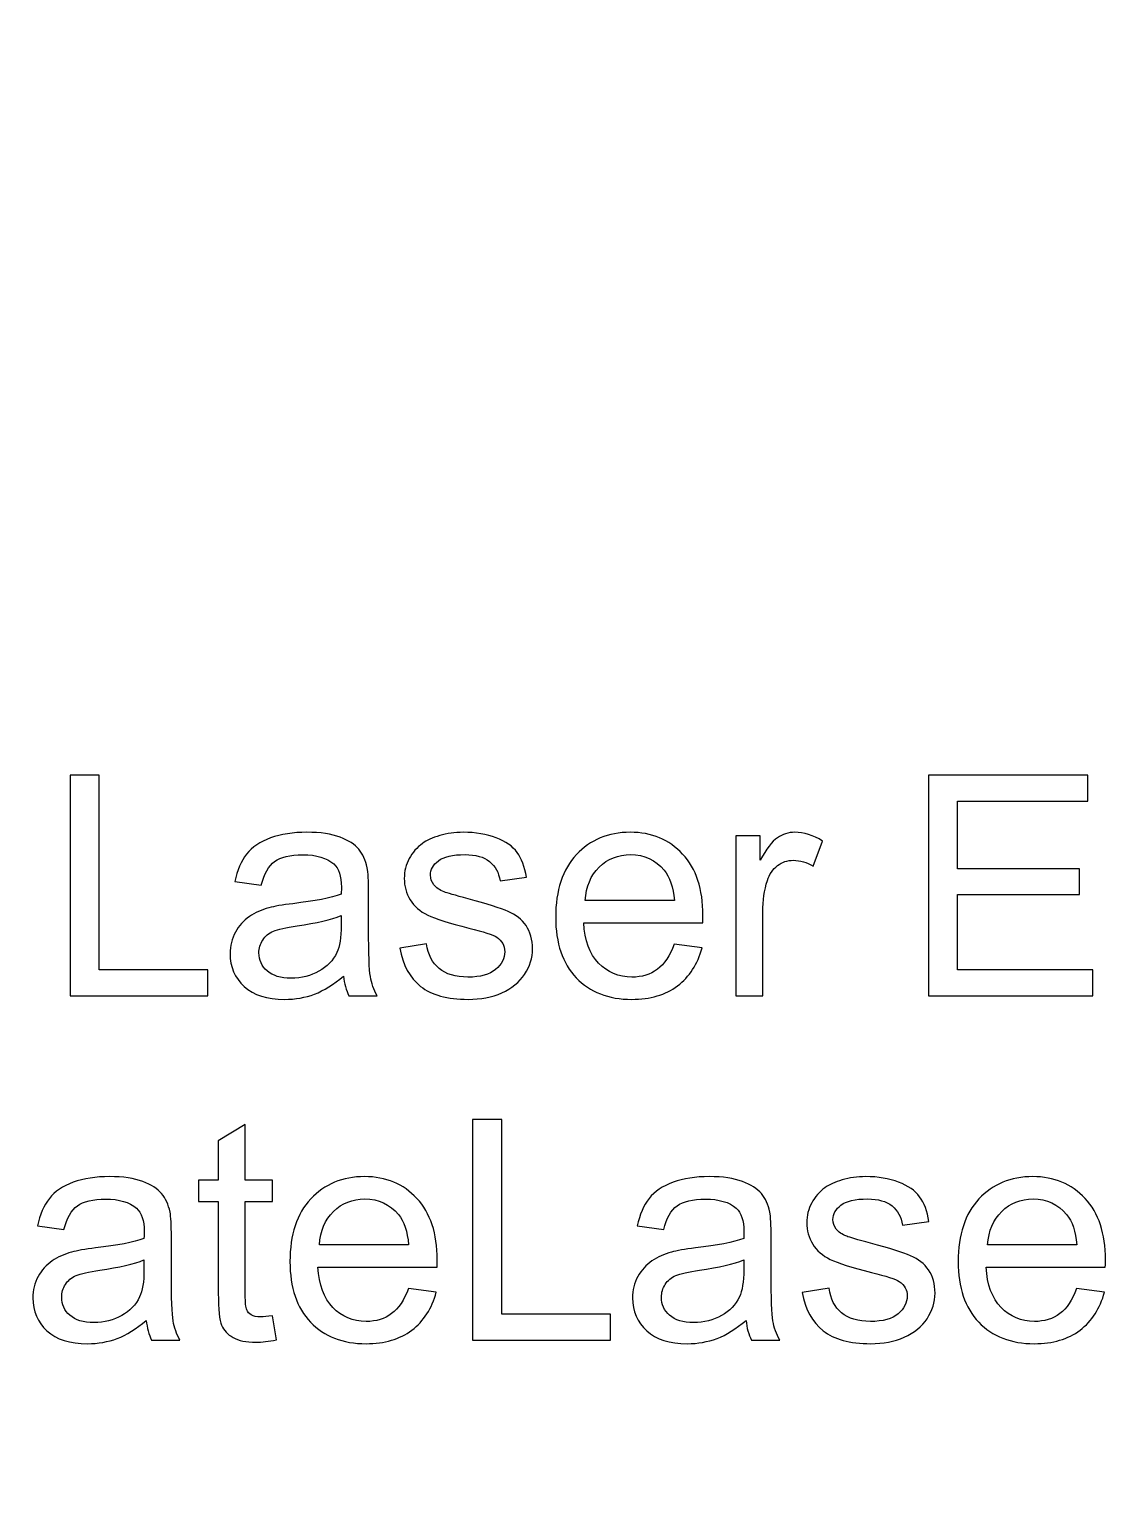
# Model space of a CAD drawing. Header units: inches. Extents: x -11.7 to 8.2, y -5.1 to 5.9.
# Drawn here: x -9.276 to -8.785, y 0.889 to 1.55 of the extents above; entities that cross this region are included whole.
import ezdxf

# ---------------------------------------------------------------- set-up
doc = ezdxf.new("R2010")
doc.units = ezdxf.units.IN
doc.header["$MEASUREMENT"] = 0
doc.layers.add('Layer 1', color=7, linetype='Continuous')

msp = doc.modelspace()

# ---------------------------------------------------------------- linework, layer by layer
at = {"layer": 'Layer 1', "color": 5, "lineweight": 9}
msp.add_open_spline([(-11.67524, 5.73161), (-11.65899, 5.80105), (-11.55503, 5.85504), (-11.43024, 5.85504), (-11.43024, 5.85504), (-11.43024, 5.85504), (-0.59665, 5.85504), (-0.59665, 5.85504), (-0.59665, 5.85504), (-0.46069, 5.85504), (-0.34944, 5.79094), (-0.34944, 5.7126), (-0.34944, 5.7126), (-0.34944, 5.7126), (-0.34944, 0.37256), (-0.34944, 0.37256), (-0.34944, 0.37256), (-0.34944, 0.2931), (-0.46226, 0.22809), (-0.60016, 0.22809), (-0.60016, 0.22809), (-0.60016, 0.22809), (-5.52061, 0.22809), (-5.52061, 0.22809)], degree=3, knots=[0, 0, 0, 0, 0.166667, 0.166667, 0.166667, 0.166667, 0.333333, 0.333333, 0.333333, 0.333333, 0.5, 0.5, 0.5, 0.5, 0.666667, 0.666667, 0.666667, 0.666667, 0.833333, 0.833333, 0.833333, 0.833333, 1, 1, 1, 1], dxfattribs=at)
at = {"layer": 'Layer 1', "color": 3}
for points, knots in [([(-9.25746, 1.11496), (-9.25746, 1.11496), (-9.25746, 1.21438), (-9.25746, 1.21438), (-9.25746, 1.21438), (-9.25746, 1.21438), (-9.24428, 1.21438), (-9.24428, 1.21438), (-9.24428, 1.21438), (-9.24428, 1.21438), (-9.24428, 1.1267), (-9.24428, 1.1267), (-9.24428, 1.1267), (-9.24428, 1.1267), (-9.19533, 1.1267), (-9.19533, 1.1267), (-9.19533, 1.1267), (-9.19533, 1.1267), (-9.19533, 1.11496), (-9.19533, 1.11496), (-9.19533, 1.11496), (-9.19533, 1.11496), (-9.25746, 1.11496), (-9.25746, 1.11496)], [0, 0, 0, 0, 0.166667, 0.166667, 0.166667, 0.166667, 0.333333, 0.333333, 0.333333, 0.333333, 0.5, 0.5, 0.5, 0.5, 0.666667, 0.666667, 0.666667, 0.666667, 0.833333, 0.833333, 0.833333, 0.833333, 1, 1, 1, 1]), ([(-8.87061, 1.11496), (-8.87061, 1.11496), (-8.87061, 1.21438), (-8.87061, 1.21438), (-8.87061, 1.21438), (-8.87061, 1.21438), (-8.79874, 1.21438), (-8.79874, 1.21438), (-8.79874, 1.21438), (-8.79874, 1.21438), (-8.79874, 1.20265), (-8.79874, 1.20265), (-8.79874, 1.20265), (-8.79874, 1.20265), (-8.85747, 1.20265), (-8.85747, 1.20265), (-8.85747, 1.20265), (-8.85747, 1.20265), (-8.85747, 1.1722), (-8.85747, 1.1722), (-8.85747, 1.1722), (-8.85747, 1.1722), (-8.80247, 1.1722), (-8.80247, 1.1722), (-8.80247, 1.1722), (-8.80247, 1.1722), (-8.80247, 1.16054), (-8.80247, 1.16054), (-8.80247, 1.16054), (-8.80247, 1.16054), (-8.85747, 1.16054), (-8.85747, 1.16054), (-8.85747, 1.16054), (-8.85747, 1.16054), (-8.85747, 1.1267), (-8.85747, 1.1267), (-8.85747, 1.1267), (-8.85747, 1.1267), (-8.79643, 1.1267), (-8.79643, 1.1267), (-8.79643, 1.1267), (-8.79643, 1.1267), (-8.79643, 1.11496), (-8.79643, 1.11496), (-8.79643, 1.11496), (-8.79643, 1.11496), (-8.87061, 1.11496), (-8.87061, 1.11496)], [0, 0, 0, 0, 0.083333, 0.083333, 0.083333, 0.083333, 0.166667, 0.166667, 0.166667, 0.166667, 0.25, 0.25, 0.25, 0.25, 0.333333, 0.333333, 0.333333, 0.333333, 0.416667, 0.416667, 0.416667, 0.416667, 0.5, 0.5, 0.5, 0.5, 0.583333, 0.583333, 0.583333, 0.583333, 0.666667, 0.666667, 0.666667, 0.666667, 0.75, 0.75, 0.75, 0.75, 0.833333, 0.833333, 0.833333, 0.833333, 0.916667, 0.916667, 0.916667, 0.916667, 1, 1, 1, 1]), ([(-9.13422, 1.12385), (-9.13876, 1.12001), (-9.14311, 1.1173), (-9.14727, 1.1157), (-9.14727, 1.1157), (-9.15146, 1.11413), (-9.15595, 1.11334), (-9.16074, 1.11334), (-9.16074, 1.11334), (-9.16866, 1.11334), (-9.17472, 1.11526), (-9.17898, 1.11913), (-9.17898, 1.11913), (-9.18322, 1.12299), (-9.18535, 1.12794), (-9.18535, 1.13394), (-9.18535, 1.13394), (-9.18535, 1.13748), (-9.18456, 1.1407), (-9.18294, 1.14362), (-9.18294, 1.14362), (-9.18135, 1.14654), (-9.17924, 1.14887), (-9.17665, 1.15063), (-9.17665, 1.15063), (-9.17403, 1.15239), (-9.17111, 1.15373), (-9.16785, 1.15463), (-9.16785, 1.15463), (-9.16547, 1.15526), (-9.16185, 1.15589), (-9.15702, 1.15646), (-9.15702, 1.15646), (-9.14716, 1.15765), (-9.13989, 1.15904), (-9.13524, 1.16068), (-9.13524, 1.16068), (-9.13519, 1.16234), (-9.13517, 1.16341), (-9.13517, 1.16385), (-9.13517, 1.16385), (-9.13517, 1.16883), (-9.13632, 1.17234), (-9.13864, 1.17436), (-9.13864, 1.17436), (-9.14174, 1.17713), (-9.14639, 1.1785), (-9.15253, 1.1785), (-9.15253, 1.1785), (-9.15827, 1.1785), (-9.1625, 1.1775), (-9.16526, 1.17549), (-9.16526, 1.17549), (-9.16799, 1.17348), (-9.17, 1.16991), (-9.17132, 1.1648), (-9.17132, 1.1648), (-9.17132, 1.1648), (-9.18324, 1.16644), (-9.18324, 1.16644), (-9.18324, 1.16644), (-9.18216, 1.17153), (-9.18037, 1.17568), (-9.1779, 1.1788), (-9.1779, 1.1788), (-9.17542, 1.18195), (-9.17181, 1.18438), (-9.16711, 1.18607), (-9.16711, 1.18607), (-9.16241, 1.18776), (-9.15697, 1.18862), (-9.15077, 1.18862), (-9.15077, 1.18862), (-9.14461, 1.18862), (-9.13963, 1.18787), (-9.13579, 1.18644), (-9.13579, 1.18644), (-9.13195, 1.18498), (-9.12913, 1.18318), (-9.1273, 1.18098), (-9.1273, 1.18098), (-9.12549, 1.17878), (-9.12424, 1.17602), (-9.1235, 1.17267), (-9.1235, 1.17267), (-9.12311, 1.17058), (-9.1229, 1.16683), (-9.1229, 1.16142), (-9.1229, 1.16142), (-9.1229, 1.16142), (-9.1229, 1.14515), (-9.1229, 1.14515), (-9.1229, 1.14515), (-9.1229, 1.13378), (-9.12265, 1.1266), (-9.12211, 1.12362), (-9.12211, 1.12362), (-9.1216, 1.12061), (-9.12056, 1.11772), (-9.11903, 1.11496), (-9.11903, 1.11496), (-9.11903, 1.11496), (-9.13179, 1.11496), (-9.13179, 1.11496), (-9.13179, 1.11496), (-9.13304, 1.11748), (-9.13387, 1.12044), (-9.13422, 1.12385)], [0, 0, 0, 0, 0.037037, 0.037037, 0.037037, 0.037037, 0.074074, 0.074074, 0.074074, 0.074074, 0.111111, 0.111111, 0.111111, 0.111111, 0.148148, 0.148148, 0.148148, 0.148148, 0.185185, 0.185185, 0.185185, 0.185185, 0.222222, 0.222222, 0.222222, 0.222222, 0.259259, 0.259259, 0.259259, 0.259259, 0.296296, 0.296296, 0.296296, 0.296296, 0.333333, 0.333333, 0.333333, 0.333333, 0.37037, 0.37037, 0.37037, 0.37037, 0.407407, 0.407407, 0.407407, 0.407407, 0.444444, 0.444444, 0.444444, 0.444444, 0.481481, 0.481481, 0.481481, 0.481481, 0.518519, 0.518519, 0.518519, 0.518519, 0.555556, 0.555556, 0.555556, 0.555556, 0.592593, 0.592593, 0.592593, 0.592593, 0.62963, 0.62963, 0.62963, 0.62963, 0.666667, 0.666667, 0.666667, 0.666667, 0.703704, 0.703704, 0.703704, 0.703704, 0.740741, 0.740741, 0.740741, 0.740741, 0.777778, 0.777778, 0.777778, 0.777778, 0.814815, 0.814815, 0.814815, 0.814815, 0.851852, 0.851852, 0.851852, 0.851852, 0.888889, 0.888889, 0.888889, 0.888889, 0.925926, 0.925926, 0.925926, 0.925926, 0.962963, 0.962963, 0.962963, 0.962963, 1, 1, 1, 1]), ([(-9.10885, 1.13646), (-9.10885, 1.13646), (-9.09679, 1.13836), (-9.09679, 1.13836), (-9.09679, 1.13836), (-9.09612, 1.13352), (-9.09422, 1.12982), (-9.09112, 1.12723), (-9.09112, 1.12723), (-9.08804, 1.12466), (-9.08371, 1.12336), (-9.07813, 1.12336), (-9.07813, 1.12336), (-9.07253, 1.12336), (-9.06836, 1.12452), (-9.06565, 1.12679), (-9.06565, 1.12679), (-9.06294, 1.12908), (-9.06158, 1.13177), (-9.06158, 1.13482), (-9.06158, 1.13482), (-9.06158, 1.1376), (-9.06278, 1.13975), (-9.06519, 1.14135), (-9.06519, 1.14135), (-9.06686, 1.14244), (-9.07102, 1.1438), (-9.07767, 1.14547), (-9.07767, 1.14547), (-9.0866, 1.14774), (-9.09283, 1.14968), (-9.09628, 1.15135), (-9.09628, 1.15135), (-9.09973, 1.15299), (-9.10237, 1.15528), (-9.10415, 1.1582), (-9.10415, 1.1582), (-9.10593, 1.16112), (-9.10683, 1.16433), (-9.10683, 1.16785), (-9.10683, 1.16785), (-9.10683, 1.17107), (-9.10609, 1.17403), (-9.10461, 1.17676), (-9.10461, 1.17676), (-9.10315, 1.17952), (-9.10114, 1.18179), (-9.09862, 1.18359), (-9.09862, 1.18359), (-9.09672, 1.18498), (-9.09413, 1.18619), (-9.09086, 1.18716), (-9.09086, 1.18716), (-9.08757, 1.18813), (-9.08406, 1.18862), (-9.08031, 1.18862), (-9.08031, 1.18862), (-9.07466, 1.18862), (-9.0697, 1.18778), (-9.06542, 1.18616), (-9.06542, 1.18616), (-9.06114, 1.18454), (-9.05799, 1.18234), (-9.05596, 1.17957), (-9.05596, 1.17957), (-9.05392, 1.17676), (-9.05253, 1.17306), (-9.05176, 1.16841), (-9.05176, 1.16841), (-9.05176, 1.16841), (-9.06369, 1.16676), (-9.06369, 1.16676), (-9.06369, 1.16676), (-9.06424, 1.17047), (-9.06581, 1.17336), (-9.06841, 1.17544), (-9.06841, 1.17544), (-9.071, 1.17753), (-9.07468, 1.17857), (-9.07943, 1.17857), (-9.07943, 1.17857), (-9.08503, 1.17857), (-9.08903, 1.17765), (-9.09142, 1.17579), (-9.09142, 1.17579), (-9.09382, 1.17394), (-9.09503, 1.17176), (-9.09503, 1.16929), (-9.09503, 1.16929), (-9.09503, 1.16769), (-9.09452, 1.16628), (-9.09352, 1.165), (-9.09352, 1.165), (-9.09253, 1.16369), (-9.09098, 1.16262), (-9.08885, 1.16174), (-9.08885, 1.16174), (-9.08762, 1.1613), (-9.08403, 1.16026), (-9.07806, 1.15864), (-9.07806, 1.15864), (-9.06943, 1.15633), (-9.06341, 1.15445), (-9.06001, 1.15297), (-9.06001, 1.15297), (-9.05658, 1.15151), (-9.05389, 1.14936), (-9.05195, 1.14656), (-9.05195, 1.14656), (-9.05001, 1.14376), (-9.04904, 1.14028), (-9.04904, 1.13612), (-9.04904, 1.13612), (-9.04904, 1.13204), (-9.05024, 1.12822), (-9.0526, 1.12461), (-9.0526, 1.12461), (-9.05498, 1.12102), (-9.05841, 1.11825), (-9.06288, 1.11628), (-9.06288, 1.11628), (-9.06734, 1.11431), (-9.07241, 1.11334), (-9.07806, 1.11334), (-9.07806, 1.11334), (-9.08744, 1.11334), (-9.09457, 1.11528), (-9.09947, 1.11917), (-9.09947, 1.11917), (-9.10438, 1.12306), (-9.1075, 1.12883), (-9.10885, 1.13646)], [0, 0, 0, 0, 0.030303, 0.030303, 0.030303, 0.030303, 0.060606, 0.060606, 0.060606, 0.060606, 0.090909, 0.090909, 0.090909, 0.090909, 0.121212, 0.121212, 0.121212, 0.121212, 0.151515, 0.151515, 0.151515, 0.151515, 0.181818, 0.181818, 0.181818, 0.181818, 0.212121, 0.212121, 0.212121, 0.212121, 0.242424, 0.242424, 0.242424, 0.242424, 0.272727, 0.272727, 0.272727, 0.272727, 0.30303, 0.30303, 0.30303, 0.30303, 0.333333, 0.333333, 0.333333, 0.333333, 0.363636, 0.363636, 0.363636, 0.363636, 0.393939, 0.393939, 0.393939, 0.393939, 0.424242, 0.424242, 0.424242, 0.424242, 0.454545, 0.454545, 0.454545, 0.454545, 0.484848, 0.484848, 0.484848, 0.484848, 0.515152, 0.515152, 0.515152, 0.515152, 0.545455, 0.545455, 0.545455, 0.545455, 0.575758, 0.575758, 0.575758, 0.575758, 0.606061, 0.606061, 0.606061, 0.606061, 0.636364, 0.636364, 0.636364, 0.636364, 0.666667, 0.666667, 0.666667, 0.666667, 0.69697, 0.69697, 0.69697, 0.69697, 0.727273, 0.727273, 0.727273, 0.727273, 0.757576, 0.757576, 0.757576, 0.757576, 0.787879, 0.787879, 0.787879, 0.787879, 0.818182, 0.818182, 0.818182, 0.818182, 0.848485, 0.848485, 0.848485, 0.848485, 0.878788, 0.878788, 0.878788, 0.878788, 0.909091, 0.909091, 0.909091, 0.909091, 0.939394, 0.939394, 0.939394, 0.939394, 0.969697, 0.969697, 0.969697, 0.969697, 1, 1, 1, 1]), ([(-8.98524, 1.13815), (-8.98524, 1.13815), (-8.97263, 1.1366), (-8.97263, 1.1366), (-8.97263, 1.1366), (-8.97462, 1.12922), (-8.9783, 1.1235), (-8.98367, 1.11943), (-8.98367, 1.11943), (-8.98906, 1.11538), (-8.99594, 1.11334), (-9.00429, 1.11334), (-9.00429, 1.11334), (-9.01482, 1.11334), (-9.02318, 1.11658), (-9.02934, 1.12306), (-9.02934, 1.12306), (-9.03552, 1.12954), (-9.0386, 1.13864), (-9.0386, 1.15035), (-9.0386, 1.15035), (-9.0386, 1.16248), (-9.03547, 1.17188), (-9.02924, 1.17857), (-9.02924, 1.17857), (-9.023, 1.18526), (-9.01492, 1.18862), (-9.00496, 1.18862), (-9.00496, 1.18862), (-8.99533, 1.18862), (-8.98746, 1.18533), (-8.98137, 1.17878), (-8.98137, 1.17878), (-8.97526, 1.17223), (-8.97221, 1.16299), (-8.97221, 1.15112), (-8.97221, 1.15112), (-8.97221, 1.15038), (-8.97223, 1.14929), (-8.97228, 1.14785), (-8.97228, 1.14785), (-8.97228, 1.14785), (-9.02598, 1.14785), (-9.02598, 1.14785), (-9.02598, 1.14785), (-9.02554, 1.13994), (-9.0233, 1.13387), (-9.01927, 1.12968), (-9.01927, 1.12968), (-9.01524, 1.12547), (-9.01024, 1.12336), (-9.00422, 1.12336), (-9.00422, 1.12336), (-8.99976, 1.12336), (-8.99594, 1.12454), (-8.99276, 1.12691), (-8.99276, 1.12691), (-8.98959, 1.12924), (-8.98709, 1.13299), (-8.98524, 1.13815)], [0, 0, 0, 0, 0.066667, 0.066667, 0.066667, 0.066667, 0.133333, 0.133333, 0.133333, 0.133333, 0.2, 0.2, 0.2, 0.2, 0.266667, 0.266667, 0.266667, 0.266667, 0.333333, 0.333333, 0.333333, 0.333333, 0.4, 0.4, 0.4, 0.4, 0.466667, 0.466667, 0.466667, 0.466667, 0.533333, 0.533333, 0.533333, 0.533333, 0.6, 0.6, 0.6, 0.6, 0.666667, 0.666667, 0.666667, 0.666667, 0.733333, 0.733333, 0.733333, 0.733333, 0.8, 0.8, 0.8, 0.8, 0.866667, 0.866667, 0.866667, 0.866667, 0.933333, 0.933333, 0.933333, 0.933333, 1, 1, 1, 1]), ([(-8.95742, 1.11496), (-8.95742, 1.11496), (-8.95742, 1.18697), (-8.95742, 1.18697), (-8.95742, 1.18697), (-8.95742, 1.18697), (-8.94644, 1.18697), (-8.94644, 1.18697), (-8.94644, 1.18697), (-8.94644, 1.18697), (-8.94644, 1.17607), (-8.94644, 1.17607), (-8.94644, 1.17607), (-8.94365, 1.18116), (-8.94105, 1.18454), (-8.93867, 1.18616), (-8.93867, 1.18616), (-8.93631, 1.18778), (-8.93369, 1.18862), (-8.93084, 1.18862), (-8.93084, 1.18862), (-8.92672, 1.18862), (-8.92256, 1.1873), (-8.9183, 1.18468), (-8.9183, 1.18468), (-8.9183, 1.18468), (-8.92251, 1.17334), (-8.92251, 1.17334), (-8.92251, 1.17334), (-8.92547, 1.17512), (-8.92846, 1.176), (-8.93144, 1.176), (-8.93144, 1.176), (-8.93413, 1.176), (-8.93652, 1.17519), (-8.93865, 1.17359), (-8.93865, 1.17359), (-8.94078, 1.17197), (-8.94228, 1.16975), (-8.94318, 1.16691), (-8.94318, 1.16691), (-8.94455, 1.16257), (-8.94522, 1.15783), (-8.94522, 1.15267), (-8.94522, 1.15267), (-8.94522, 1.15267), (-8.94522, 1.11496), (-8.94522, 1.11496), (-8.94522, 1.11496), (-8.94522, 1.11496), (-8.95742, 1.11496), (-8.95742, 1.11496)], [0, 0, 0, 0, 0.076923, 0.076923, 0.076923, 0.076923, 0.153846, 0.153846, 0.153846, 0.153846, 0.230769, 0.230769, 0.230769, 0.230769, 0.307692, 0.307692, 0.307692, 0.307692, 0.384615, 0.384615, 0.384615, 0.384615, 0.461538, 0.461538, 0.461538, 0.461538, 0.538462, 0.538462, 0.538462, 0.538462, 0.615385, 0.615385, 0.615385, 0.615385, 0.692308, 0.692308, 0.692308, 0.692308, 0.769231, 0.769231, 0.769231, 0.769231, 0.846154, 0.846154, 0.846154, 0.846154, 0.923077, 0.923077, 0.923077, 0.923077, 1, 1, 1, 1]), ([(-9.02531, 1.1579), (-9.02531, 1.1579), (-8.9851, 1.1579), (-8.9851, 1.1579), (-8.9851, 1.1579), (-8.98563, 1.16394), (-8.98719, 1.1685), (-8.98971, 1.17151), (-8.98971, 1.17151), (-8.9936, 1.17621), (-8.99864, 1.17857), (-9.00482, 1.17857), (-9.00482, 1.17857), (-9.01043, 1.17857), (-9.01515, 1.1767), (-9.01897, 1.17294), (-9.01897, 1.17294), (-9.02279, 1.1692), (-9.02489, 1.16417), (-9.02531, 1.1579)], [0, 0, 0, 0, 0.2, 0.2, 0.2, 0.2, 0.4, 0.4, 0.4, 0.4, 0.6, 0.6, 0.6, 0.6, 0.8, 0.8, 0.8, 0.8, 1, 1, 1, 1]), ([(-9.13524, 1.15112), (-9.13968, 1.14929), (-9.14632, 1.14776), (-9.15517, 1.14649), (-9.15517, 1.14649), (-9.16019, 1.14577), (-9.16376, 1.14496), (-9.16581, 1.14406), (-9.16581, 1.14406), (-9.1679, 1.14315), (-9.16952, 1.14183), (-9.17063, 1.14007), (-9.17063, 1.14007), (-9.17176, 1.13834), (-9.17234, 1.13642), (-9.17234, 1.13429), (-9.17234, 1.13429), (-9.17234, 1.13102), (-9.17109, 1.12831), (-9.16864, 1.12614), (-9.16864, 1.12614), (-9.16619, 1.12399), (-9.16257, 1.1229), (-9.15783, 1.1229), (-9.15783, 1.1229), (-9.15313, 1.1229), (-9.14894, 1.12392), (-9.14528, 1.12598), (-9.14528, 1.12598), (-9.14163, 1.12804), (-9.13892, 1.13086), (-9.1372, 1.13443), (-9.1372, 1.13443), (-9.13589, 1.13718), (-9.13524, 1.14126), (-9.13524, 1.14663), (-9.13524, 1.14663), (-9.13524, 1.14663), (-9.13524, 1.15112), (-9.13524, 1.15112)], [0, 0, 0, 0, 0.1, 0.1, 0.1, 0.1, 0.2, 0.2, 0.2, 0.2, 0.3, 0.3, 0.3, 0.3, 0.4, 0.4, 0.4, 0.4, 0.5, 0.5, 0.5, 0.5, 0.6, 0.6, 0.6, 0.6, 0.7, 0.7, 0.7, 0.7, 0.8, 0.8, 0.8, 0.8, 0.9, 0.9, 0.9, 0.9, 1, 1, 1, 1]), ([(-9.07605, 0.9598), (-9.07605, 0.9598), (-9.07605, 1.05922), (-9.07605, 1.05922), (-9.07605, 1.05922), (-9.07605, 1.05922), (-9.06287, 1.05922), (-9.06287, 1.05922), (-9.06287, 1.05922), (-9.06287, 1.05922), (-9.06287, 0.97154), (-9.06287, 0.97154), (-9.06287, 0.97154), (-9.06287, 0.97154), (-9.01392, 0.97154), (-9.01392, 0.97154), (-9.01392, 0.97154), (-9.01392, 0.97154), (-9.01392, 0.9598), (-9.01392, 0.9598), (-9.01392, 0.9598), (-9.01392, 0.9598), (-9.07605, 0.9598), (-9.07605, 0.9598)], [0, 0, 0, 0, 0.166667, 0.166667, 0.166667, 0.166667, 0.333333, 0.333333, 0.333333, 0.333333, 0.5, 0.5, 0.5, 0.5, 0.666667, 0.666667, 0.666667, 0.666667, 0.833333, 0.833333, 0.833333, 0.833333, 1, 1, 1, 1]), ([(-9.16623, 0.97073), (-9.16623, 0.97073), (-9.16447, 0.95994), (-9.16447, 0.95994), (-9.16447, 0.95994), (-9.1679, 0.95922), (-9.17098, 0.95885), (-9.17369, 0.95885), (-9.17369, 0.95885), (-9.17813, 0.95885), (-9.18156, 0.95955), (-9.18401, 0.96096), (-9.18401, 0.96096), (-9.18644, 0.96235), (-9.18815, 0.9642), (-9.18915, 0.96649), (-9.18915, 0.96649), (-9.19014, 0.96876), (-9.19065, 0.97357), (-9.19065, 0.98089), (-9.19065, 0.98089), (-9.19065, 0.98089), (-9.19065, 1.02233), (-9.19065, 1.02233), (-9.19065, 1.02233), (-9.19065, 1.02233), (-9.19961, 1.02233), (-9.19961, 1.02233), (-9.19961, 1.02233), (-9.19961, 1.02233), (-9.19961, 1.03181), (-9.19961, 1.03181), (-9.19961, 1.03181), (-9.19961, 1.03181), (-9.19065, 1.03181), (-9.19065, 1.03181), (-9.19065, 1.03181), (-9.19065, 1.03181), (-9.19065, 1.04966), (-9.19065, 1.04966), (-9.19065, 1.04966), (-9.19065, 1.04966), (-9.1785, 1.05698), (-9.1785, 1.05698), (-9.1785, 1.05698), (-9.1785, 1.05698), (-9.1785, 1.03181), (-9.1785, 1.03181), (-9.1785, 1.03181), (-9.1785, 1.03181), (-9.16623, 1.03181), (-9.16623, 1.03181), (-9.16623, 1.03181), (-9.16623, 1.03181), (-9.16623, 1.02233), (-9.16623, 1.02233), (-9.16623, 1.02233), (-9.16623, 1.02233), (-9.1785, 1.02233), (-9.1785, 1.02233), (-9.1785, 1.02233), (-9.1785, 1.02233), (-9.1785, 0.98022), (-9.1785, 0.98022), (-9.1785, 0.98022), (-9.1785, 0.97672), (-9.17829, 0.9745), (-9.17787, 0.97351), (-9.17787, 0.97351), (-9.17743, 0.97251), (-9.17674, 0.97172), (-9.17577, 0.97112), (-9.17577, 0.97112), (-9.1748, 0.97054), (-9.17341, 0.97024), (-9.1716, 0.97024), (-9.1716, 0.97024), (-9.17024, 0.97024), (-9.16845, 0.97041), (-9.16623, 0.97073)], [0, 0, 0, 0, 0.05, 0.05, 0.05, 0.05, 0.1, 0.1, 0.1, 0.1, 0.15, 0.15, 0.15, 0.15, 0.2, 0.2, 0.2, 0.2, 0.25, 0.25, 0.25, 0.25, 0.3, 0.3, 0.3, 0.3, 0.35, 0.35, 0.35, 0.35, 0.4, 0.4, 0.4, 0.4, 0.45, 0.45, 0.45, 0.45, 0.5, 0.5, 0.5, 0.5, 0.55, 0.55, 0.55, 0.55, 0.6, 0.6, 0.6, 0.6, 0.65, 0.65, 0.65, 0.65, 0.7, 0.7, 0.7, 0.7, 0.75, 0.75, 0.75, 0.75, 0.8, 0.8, 0.8, 0.8, 0.85, 0.85, 0.85, 0.85, 0.9, 0.9, 0.9, 0.9, 0.95, 0.95, 0.95, 0.95, 1, 1, 1, 1]), ([(-9.22313, 0.96869), (-9.22767, 0.96485), (-9.23202, 0.96214), (-9.23618, 0.96054), (-9.23618, 0.96054), (-9.24037, 0.95897), (-9.24486, 0.95818), (-9.24965, 0.95818), (-9.24965, 0.95818), (-9.25757, 0.95818), (-9.26363, 0.9601), (-9.26789, 0.96397), (-9.26789, 0.96397), (-9.27213, 0.96783), (-9.27426, 0.97279), (-9.27426, 0.97878), (-9.27426, 0.97878), (-9.27426, 0.98233), (-9.27347, 0.98554), (-9.27185, 0.98846), (-9.27185, 0.98846), (-9.27026, 0.99138), (-9.26815, 0.99371), (-9.26556, 0.99547), (-9.26556, 0.99547), (-9.26294, 0.99723), (-9.26002, 0.99857), (-9.25676, 0.99948), (-9.25676, 0.99948), (-9.25438, 1.0001), (-9.25076, 1.00073), (-9.24593, 1.00131), (-9.24593, 1.00131), (-9.23607, 1.00249), (-9.2288, 1.00388), (-9.22415, 1.00552), (-9.22415, 1.00552), (-9.2241, 1.00719), (-9.22407, 1.00825), (-9.22407, 1.00869), (-9.22407, 1.00869), (-9.22407, 1.01367), (-9.22523, 1.01719), (-9.22755, 1.0192), (-9.22755, 1.0192), (-9.23065, 1.02198), (-9.2353, 1.02334), (-9.24144, 1.02334), (-9.24144, 1.02334), (-9.24718, 1.02334), (-9.25141, 1.02235), (-9.25417, 1.02033), (-9.25417, 1.02033), (-9.2569, 1.01832), (-9.25891, 1.01476), (-9.26023, 1.00964), (-9.26023, 1.00964), (-9.26023, 1.00964), (-9.27215, 1.01128), (-9.27215, 1.01128), (-9.27215, 1.01128), (-9.27107, 1.01637), (-9.26928, 1.02052), (-9.26681, 1.02365), (-9.26681, 1.02365), (-9.26433, 1.02679), (-9.26072, 1.02922), (-9.25602, 1.03091), (-9.25602, 1.03091), (-9.25132, 1.0326), (-9.24588, 1.03346), (-9.23968, 1.03346), (-9.23968, 1.03346), (-9.23352, 1.03346), (-9.22854, 1.03272), (-9.2247, 1.03128), (-9.2247, 1.03128), (-9.22086, 1.02982), (-9.21804, 1.02802), (-9.2162, 1.02582), (-9.2162, 1.02582), (-9.2144, 1.02362), (-9.21315, 1.02087), (-9.21241, 1.01751), (-9.21241, 1.01751), (-9.21202, 1.01543), (-9.21181, 1.01168), (-9.21181, 1.00626), (-9.21181, 1.00626), (-9.21181, 1.00626), (-9.21181, 0.98999), (-9.21181, 0.98999), (-9.21181, 0.98999), (-9.21181, 0.97862), (-9.21156, 0.97144), (-9.21102, 0.96846), (-9.21102, 0.96846), (-9.21051, 0.96545), (-9.20947, 0.96256), (-9.20794, 0.9598), (-9.20794, 0.9598), (-9.20794, 0.9598), (-9.2207, 0.9598), (-9.2207, 0.9598), (-9.2207, 0.9598), (-9.22194, 0.96233), (-9.22278, 0.96529), (-9.22313, 0.96869)], [0, 0, 0, 0, 0.037037, 0.037037, 0.037037, 0.037037, 0.074074, 0.074074, 0.074074, 0.074074, 0.111111, 0.111111, 0.111111, 0.111111, 0.148148, 0.148148, 0.148148, 0.148148, 0.185185, 0.185185, 0.185185, 0.185185, 0.222222, 0.222222, 0.222222, 0.222222, 0.259259, 0.259259, 0.259259, 0.259259, 0.296296, 0.296296, 0.296296, 0.296296, 0.333333, 0.333333, 0.333333, 0.333333, 0.37037, 0.37037, 0.37037, 0.37037, 0.407407, 0.407407, 0.407407, 0.407407, 0.444444, 0.444444, 0.444444, 0.444444, 0.481481, 0.481481, 0.481481, 0.481481, 0.518519, 0.518519, 0.518519, 0.518519, 0.555556, 0.555556, 0.555556, 0.555556, 0.592593, 0.592593, 0.592593, 0.592593, 0.62963, 0.62963, 0.62963, 0.62963, 0.666667, 0.666667, 0.666667, 0.666667, 0.703704, 0.703704, 0.703704, 0.703704, 0.740741, 0.740741, 0.740741, 0.740741, 0.777778, 0.777778, 0.777778, 0.777778, 0.814815, 0.814815, 0.814815, 0.814815, 0.851852, 0.851852, 0.851852, 0.851852, 0.888889, 0.888889, 0.888889, 0.888889, 0.925926, 0.925926, 0.925926, 0.925926, 0.962963, 0.962963, 0.962963, 0.962963, 1, 1, 1, 1]), ([(-9.105, 0.983), (-9.105, 0.983), (-9.09239, 0.98144), (-9.09239, 0.98144), (-9.09239, 0.98144), (-9.09438, 0.97406), (-9.09806, 0.96835), (-9.10343, 0.96427), (-9.10343, 0.96427), (-9.10882, 0.96022), (-9.1157, 0.95818), (-9.12406, 0.95818), (-9.12406, 0.95818), (-9.13459, 0.95818), (-9.14294, 0.96143), (-9.1491, 0.96791), (-9.1491, 0.96791), (-9.15528, 0.97439), (-9.15836, 0.98348), (-9.15836, 0.9952), (-9.15836, 0.9952), (-9.15836, 1.00733), (-9.15524, 1.01672), (-9.14901, 1.02341), (-9.14901, 1.02341), (-9.14276, 1.0301), (-9.13468, 1.03346), (-9.12473, 1.03346), (-9.12473, 1.03346), (-9.1151, 1.03346), (-9.10723, 1.03017), (-9.10114, 1.02362), (-9.10114, 1.02362), (-9.09503, 1.01707), (-9.09197, 1.00783), (-9.09197, 0.99596), (-9.09197, 0.99596), (-9.09197, 0.99522), (-9.092, 0.99413), (-9.09204, 0.9927), (-9.09204, 0.9927), (-9.09204, 0.9927), (-9.14574, 0.9927), (-9.14574, 0.9927), (-9.14574, 0.9927), (-9.1453, 0.98478), (-9.14306, 0.97872), (-9.13903, 0.97452), (-9.13903, 0.97452), (-9.135, 0.97031), (-9.13, 0.9682), (-9.12398, 0.9682), (-9.12398, 0.9682), (-9.11952, 0.9682), (-9.1157, 0.96939), (-9.11253, 0.97175), (-9.11253, 0.97175), (-9.10936, 0.97409), (-9.10686, 0.97783), (-9.105, 0.983)], [0, 0, 0, 0, 0.066667, 0.066667, 0.066667, 0.066667, 0.133333, 0.133333, 0.133333, 0.133333, 0.2, 0.2, 0.2, 0.2, 0.266667, 0.266667, 0.266667, 0.266667, 0.333333, 0.333333, 0.333333, 0.333333, 0.4, 0.4, 0.4, 0.4, 0.466667, 0.466667, 0.466667, 0.466667, 0.533333, 0.533333, 0.533333, 0.533333, 0.6, 0.6, 0.6, 0.6, 0.666667, 0.666667, 0.666667, 0.666667, 0.733333, 0.733333, 0.733333, 0.733333, 0.8, 0.8, 0.8, 0.8, 0.866667, 0.866667, 0.866667, 0.866667, 0.933333, 0.933333, 0.933333, 0.933333, 1, 1, 1, 1]), ([(-8.95281, 0.96869), (-8.95735, 0.96485), (-8.9617, 0.96214), (-8.96586, 0.96054), (-8.96586, 0.96054), (-8.97006, 0.95897), (-8.97454, 0.95818), (-8.97933, 0.95818), (-8.97933, 0.95818), (-8.98725, 0.95818), (-8.99331, 0.9601), (-8.99757, 0.96397), (-8.99757, 0.96397), (-9.00181, 0.96783), (-9.00394, 0.97279), (-9.00394, 0.97878), (-9.00394, 0.97878), (-9.00394, 0.98233), (-9.00315, 0.98554), (-9.00154, 0.98846), (-9.00154, 0.98846), (-8.99994, 0.99138), (-8.99783, 0.99371), (-8.99524, 0.99547), (-8.99524, 0.99547), (-8.99262, 0.99723), (-8.9897, 0.99857), (-8.98644, 0.99948), (-8.98644, 0.99948), (-8.98406, 1.0001), (-8.98044, 1.00073), (-8.97561, 1.00131), (-8.97561, 1.00131), (-8.96575, 1.00249), (-8.95848, 1.00388), (-8.95383, 1.00552), (-8.95383, 1.00552), (-8.95378, 1.00719), (-8.95376, 1.00825), (-8.95376, 1.00869), (-8.95376, 1.00869), (-8.95376, 1.01367), (-8.95491, 1.01719), (-8.95723, 1.0192), (-8.95723, 1.0192), (-8.96033, 1.02198), (-8.96498, 1.02334), (-8.97112, 1.02334), (-8.97112, 1.02334), (-8.97686, 1.02334), (-8.98109, 1.02235), (-8.98385, 1.02033), (-8.98385, 1.02033), (-8.98658, 1.01832), (-8.98859, 1.01476), (-8.98991, 1.00964), (-8.98991, 1.00964), (-8.98991, 1.00964), (-9.00183, 1.01128), (-9.00183, 1.01128), (-9.00183, 1.01128), (-9.00075, 1.01637), (-8.99896, 1.02052), (-8.99649, 1.02365), (-8.99649, 1.02365), (-8.99401, 1.02679), (-8.9904, 1.02922), (-8.9857, 1.03091), (-8.9857, 1.03091), (-8.981, 1.0326), (-8.97556, 1.03346), (-8.96936, 1.03346), (-8.96936, 1.03346), (-8.9632, 1.03346), (-8.95822, 1.03272), (-8.95438, 1.03128), (-8.95438, 1.03128), (-8.95054, 1.02982), (-8.94772, 1.02802), (-8.94589, 1.02582), (-8.94589, 1.02582), (-8.94408, 1.02362), (-8.94283, 1.02087), (-8.94209, 1.01751), (-8.94209, 1.01751), (-8.9417, 1.01543), (-8.94149, 1.01168), (-8.94149, 1.00626), (-8.94149, 1.00626), (-8.94149, 1.00626), (-8.94149, 0.98999), (-8.94149, 0.98999), (-8.94149, 0.98999), (-8.94149, 0.97862), (-8.94124, 0.97144), (-8.9407, 0.96846), (-8.9407, 0.96846), (-8.94019, 0.96545), (-8.93915, 0.96256), (-8.93762, 0.9598), (-8.93762, 0.9598), (-8.93762, 0.9598), (-8.95038, 0.9598), (-8.95038, 0.9598), (-8.95038, 0.9598), (-8.95163, 0.96233), (-8.95246, 0.96529), (-8.95281, 0.96869)], [0, 0, 0, 0, 0.037037, 0.037037, 0.037037, 0.037037, 0.074074, 0.074074, 0.074074, 0.074074, 0.111111, 0.111111, 0.111111, 0.111111, 0.148148, 0.148148, 0.148148, 0.148148, 0.185185, 0.185185, 0.185185, 0.185185, 0.222222, 0.222222, 0.222222, 0.222222, 0.259259, 0.259259, 0.259259, 0.259259, 0.296296, 0.296296, 0.296296, 0.296296, 0.333333, 0.333333, 0.333333, 0.333333, 0.37037, 0.37037, 0.37037, 0.37037, 0.407407, 0.407407, 0.407407, 0.407407, 0.444444, 0.444444, 0.444444, 0.444444, 0.481481, 0.481481, 0.481481, 0.481481, 0.518519, 0.518519, 0.518519, 0.518519, 0.555556, 0.555556, 0.555556, 0.555556, 0.592593, 0.592593, 0.592593, 0.592593, 0.62963, 0.62963, 0.62963, 0.62963, 0.666667, 0.666667, 0.666667, 0.666667, 0.703704, 0.703704, 0.703704, 0.703704, 0.740741, 0.740741, 0.740741, 0.740741, 0.777778, 0.777778, 0.777778, 0.777778, 0.814815, 0.814815, 0.814815, 0.814815, 0.851852, 0.851852, 0.851852, 0.851852, 0.888889, 0.888889, 0.888889, 0.888889, 0.925926, 0.925926, 0.925926, 0.925926, 0.962963, 0.962963, 0.962963, 0.962963, 1, 1, 1, 1]), ([(-8.92744, 0.98131), (-8.92744, 0.98131), (-8.91538, 0.9832), (-8.91538, 0.9832), (-8.91538, 0.9832), (-8.91471, 0.97837), (-8.91281, 0.97467), (-8.90971, 0.97207), (-8.90971, 0.97207), (-8.90663, 0.9695), (-8.9023, 0.9682), (-8.89672, 0.9682), (-8.89672, 0.9682), (-8.89112, 0.9682), (-8.88695, 0.96936), (-8.88424, 0.97163), (-8.88424, 0.97163), (-8.88154, 0.97392), (-8.88017, 0.97661), (-8.88017, 0.97967), (-8.88017, 0.97967), (-8.88017, 0.98244), (-8.88137, 0.98459), (-8.88378, 0.98619), (-8.88378, 0.98619), (-8.88545, 0.98728), (-8.88961, 0.98865), (-8.89626, 0.99031), (-8.89626, 0.99031), (-8.90519, 0.99258), (-8.91142, 0.99452), (-8.91487, 0.99619), (-8.91487, 0.99619), (-8.91832, 0.99783), (-8.92096, 1.00013), (-8.92274, 1.00304), (-8.92274, 1.00304), (-8.92452, 1.00596), (-8.92543, 1.00918), (-8.92543, 1.0127), (-8.92543, 1.0127), (-8.92543, 1.01591), (-8.92469, 1.01887), (-8.9232, 1.02161), (-8.9232, 1.02161), (-8.92174, 1.02436), (-8.91973, 1.02663), (-8.91721, 1.02844), (-8.91721, 1.02844), (-8.91531, 1.02982), (-8.91272, 1.03103), (-8.90945, 1.032), (-8.90945, 1.032), (-8.90617, 1.03297), (-8.90265, 1.03346), (-8.8989, 1.03346), (-8.8989, 1.03346), (-8.89325, 1.03346), (-8.8883, 1.03263), (-8.88401, 1.031), (-8.88401, 1.031), (-8.87973, 1.02939), (-8.87658, 1.02719), (-8.87455, 1.02441), (-8.87455, 1.02441), (-8.87251, 1.02161), (-8.87112, 1.01791), (-8.87035, 1.01325), (-8.87035, 1.01325), (-8.87035, 1.01325), (-8.88228, 1.01161), (-8.88228, 1.01161), (-8.88228, 1.01161), (-8.88283, 1.01531), (-8.88441, 1.0182), (-8.887, 1.02029), (-8.887, 1.02029), (-8.88959, 1.02237), (-8.89327, 1.02341), (-8.89802, 1.02341), (-8.89802, 1.02341), (-8.90362, 1.02341), (-8.90762, 1.02249), (-8.91001, 1.02063), (-8.91001, 1.02063), (-8.91241, 1.01878), (-8.91362, 1.01661), (-8.91362, 1.01413), (-8.91362, 1.01413), (-8.91362, 1.01254), (-8.91311, 1.01112), (-8.91211, 1.00985), (-8.91211, 1.00985), (-8.91112, 1.00853), (-8.90957, 1.00746), (-8.90744, 1.00658), (-8.90744, 1.00658), (-8.90621, 1.00615), (-8.90262, 1.0051), (-8.89665, 1.00348), (-8.89665, 1.00348), (-8.88802, 1.00117), (-8.882, 0.99929), (-8.8786, 0.99781), (-8.8786, 0.99781), (-8.87517, 0.99635), (-8.87248, 0.9942), (-8.87054, 0.9914), (-8.87054, 0.9914), (-8.8686, 0.9886), (-8.86763, 0.98513), (-8.86763, 0.98096), (-8.86763, 0.98096), (-8.86763, 0.97689), (-8.86883, 0.97307), (-8.87119, 0.96946), (-8.87119, 0.96946), (-8.87357, 0.96587), (-8.877, 0.96309), (-8.88147, 0.96112), (-8.88147, 0.96112), (-8.88593, 0.95915), (-8.891, 0.95818), (-8.89665, 0.95818), (-8.89665, 0.95818), (-8.90603, 0.95818), (-8.91316, 0.96013), (-8.91806, 0.96402), (-8.91806, 0.96402), (-8.92297, 0.96791), (-8.92609, 0.97367), (-8.92744, 0.98131)], [0, 0, 0, 0, 0.030303, 0.030303, 0.030303, 0.030303, 0.060606, 0.060606, 0.060606, 0.060606, 0.090909, 0.090909, 0.090909, 0.090909, 0.121212, 0.121212, 0.121212, 0.121212, 0.151515, 0.151515, 0.151515, 0.151515, 0.181818, 0.181818, 0.181818, 0.181818, 0.212121, 0.212121, 0.212121, 0.212121, 0.242424, 0.242424, 0.242424, 0.242424, 0.272727, 0.272727, 0.272727, 0.272727, 0.30303, 0.30303, 0.30303, 0.30303, 0.333333, 0.333333, 0.333333, 0.333333, 0.363636, 0.363636, 0.363636, 0.363636, 0.393939, 0.393939, 0.393939, 0.393939, 0.424242, 0.424242, 0.424242, 0.424242, 0.454545, 0.454545, 0.454545, 0.454545, 0.484848, 0.484848, 0.484848, 0.484848, 0.515152, 0.515152, 0.515152, 0.515152, 0.545455, 0.545455, 0.545455, 0.545455, 0.575758, 0.575758, 0.575758, 0.575758, 0.606061, 0.606061, 0.606061, 0.606061, 0.636364, 0.636364, 0.636364, 0.636364, 0.666667, 0.666667, 0.666667, 0.666667, 0.69697, 0.69697, 0.69697, 0.69697, 0.727273, 0.727273, 0.727273, 0.727273, 0.757576, 0.757576, 0.757576, 0.757576, 0.787879, 0.787879, 0.787879, 0.787879, 0.818182, 0.818182, 0.818182, 0.818182, 0.848485, 0.848485, 0.848485, 0.848485, 0.878788, 0.878788, 0.878788, 0.878788, 0.909091, 0.909091, 0.909091, 0.909091, 0.939394, 0.939394, 0.939394, 0.939394, 0.969697, 0.969697, 0.969697, 0.969697, 1, 1, 1, 1]), ([(-8.80383, 0.983), (-8.80383, 0.983), (-8.79122, 0.98144), (-8.79122, 0.98144), (-8.79122, 0.98144), (-8.79321, 0.97406), (-8.79689, 0.96835), (-8.80226, 0.96427), (-8.80226, 0.96427), (-8.80765, 0.96022), (-8.81453, 0.95818), (-8.82288, 0.95818), (-8.82288, 0.95818), (-8.83341, 0.95818), (-8.84177, 0.96143), (-8.84793, 0.96791), (-8.84793, 0.96791), (-8.85411, 0.97439), (-8.85719, 0.98348), (-8.85719, 0.9952), (-8.85719, 0.9952), (-8.85719, 1.00733), (-8.85406, 1.01672), (-8.84783, 1.02341), (-8.84783, 1.02341), (-8.84159, 1.0301), (-8.83351, 1.03346), (-8.82356, 1.03346), (-8.82356, 1.03346), (-8.81393, 1.03346), (-8.80606, 1.03017), (-8.79996, 1.02362), (-8.79996, 1.02362), (-8.79385, 1.01707), (-8.7908, 1.00783), (-8.7908, 0.99596), (-8.7908, 0.99596), (-8.7908, 0.99522), (-8.79082, 0.99413), (-8.79087, 0.9927), (-8.79087, 0.9927), (-8.79087, 0.9927), (-8.84457, 0.9927), (-8.84457, 0.9927), (-8.84457, 0.9927), (-8.84413, 0.98478), (-8.84189, 0.97872), (-8.83786, 0.97452), (-8.83786, 0.97452), (-8.83383, 0.97031), (-8.82883, 0.9682), (-8.82281, 0.9682), (-8.82281, 0.9682), (-8.81835, 0.9682), (-8.81453, 0.96939), (-8.81135, 0.97175), (-8.81135, 0.97175), (-8.80819, 0.97409), (-8.80569, 0.97783), (-8.80383, 0.983)], [0, 0, 0, 0, 0.066667, 0.066667, 0.066667, 0.066667, 0.133333, 0.133333, 0.133333, 0.133333, 0.2, 0.2, 0.2, 0.2, 0.266667, 0.266667, 0.266667, 0.266667, 0.333333, 0.333333, 0.333333, 0.333333, 0.4, 0.4, 0.4, 0.4, 0.466667, 0.466667, 0.466667, 0.466667, 0.533333, 0.533333, 0.533333, 0.533333, 0.6, 0.6, 0.6, 0.6, 0.666667, 0.666667, 0.666667, 0.666667, 0.733333, 0.733333, 0.733333, 0.733333, 0.8, 0.8, 0.8, 0.8, 0.866667, 0.866667, 0.866667, 0.866667, 0.933333, 0.933333, 0.933333, 0.933333, 1, 1, 1, 1]), ([(-9.14507, 1.00274), (-9.14507, 1.00274), (-9.10487, 1.00274), (-9.10487, 1.00274), (-9.10487, 1.00274), (-9.1054, 1.00878), (-9.10695, 1.01334), (-9.10947, 1.01635), (-9.10947, 1.01635), (-9.11336, 1.02105), (-9.11841, 1.02341), (-9.12459, 1.02341), (-9.12459, 1.02341), (-9.13019, 1.02341), (-9.13491, 1.02154), (-9.13873, 1.01779), (-9.13873, 1.01779), (-9.14255, 1.01404), (-9.14466, 1.00902), (-9.14507, 1.00274)], [0, 0, 0, 0, 0.2, 0.2, 0.2, 0.2, 0.4, 0.4, 0.4, 0.4, 0.6, 0.6, 0.6, 0.6, 0.8, 0.8, 0.8, 0.8, 1, 1, 1, 1]), ([(-8.8439, 1.00274), (-8.8439, 1.00274), (-8.80369, 1.00274), (-8.80369, 1.00274), (-8.80369, 1.00274), (-8.80422, 1.00878), (-8.80578, 1.01334), (-8.8083, 1.01635), (-8.8083, 1.01635), (-8.81219, 1.02105), (-8.81723, 1.02341), (-8.82341, 1.02341), (-8.82341, 1.02341), (-8.82902, 1.02341), (-8.83374, 1.02154), (-8.83756, 1.01779), (-8.83756, 1.01779), (-8.84138, 1.01404), (-8.84348, 1.00902), (-8.8439, 1.00274)], [0, 0, 0, 0, 0.2, 0.2, 0.2, 0.2, 0.4, 0.4, 0.4, 0.4, 0.6, 0.6, 0.6, 0.6, 0.8, 0.8, 0.8, 0.8, 1, 1, 1, 1]), ([(-9.22415, 0.99596), (-9.22859, 0.99413), (-9.23523, 0.9926), (-9.24407, 0.99133), (-9.24407, 0.99133), (-9.2491, 0.99061), (-9.25267, 0.9898), (-9.25472, 0.9889), (-9.25472, 0.9889), (-9.25681, 0.988), (-9.25843, 0.98668), (-9.25954, 0.98492), (-9.25954, 0.98492), (-9.26067, 0.98318), (-9.26125, 0.98126), (-9.26125, 0.97913), (-9.26125, 0.97913), (-9.26125, 0.97587), (-9.26, 0.97316), (-9.25755, 0.97098), (-9.25755, 0.97098), (-9.25509, 0.96883), (-9.25148, 0.96774), (-9.24674, 0.96774), (-9.24674, 0.96774), (-9.24204, 0.96774), (-9.23785, 0.96876), (-9.23419, 0.97082), (-9.23419, 0.97082), (-9.23054, 0.97288), (-9.22783, 0.9757), (-9.22611, 0.97927), (-9.22611, 0.97927), (-9.2248, 0.98202), (-9.22415, 0.9861), (-9.22415, 0.99147), (-9.22415, 0.99147), (-9.22415, 0.99147), (-9.22415, 0.99596), (-9.22415, 0.99596)], [0, 0, 0, 0, 0.1, 0.1, 0.1, 0.1, 0.2, 0.2, 0.2, 0.2, 0.3, 0.3, 0.3, 0.3, 0.4, 0.4, 0.4, 0.4, 0.5, 0.5, 0.5, 0.5, 0.6, 0.6, 0.6, 0.6, 0.7, 0.7, 0.7, 0.7, 0.8, 0.8, 0.8, 0.8, 0.9, 0.9, 0.9, 0.9, 1, 1, 1, 1]), ([(-8.95383, 0.99596), (-8.95827, 0.99413), (-8.96491, 0.9926), (-8.97376, 0.99133), (-8.97376, 0.99133), (-8.97878, 0.99061), (-8.98235, 0.9898), (-8.98441, 0.9889), (-8.98441, 0.9889), (-8.98649, 0.988), (-8.98811, 0.98668), (-8.98922, 0.98492), (-8.98922, 0.98492), (-8.99035, 0.98318), (-8.99093, 0.98126), (-8.99093, 0.97913), (-8.99093, 0.97913), (-8.99093, 0.97587), (-8.98968, 0.97316), (-8.98723, 0.97098), (-8.98723, 0.97098), (-8.98478, 0.96883), (-8.98117, 0.96774), (-8.97642, 0.96774), (-8.97642, 0.96774), (-8.97172, 0.96774), (-8.96753, 0.96876), (-8.96387, 0.97082), (-8.96387, 0.97082), (-8.96022, 0.97288), (-8.95751, 0.9757), (-8.9558, 0.97927), (-8.9558, 0.97927), (-8.95448, 0.98202), (-8.95383, 0.9861), (-8.95383, 0.99147), (-8.95383, 0.99147), (-8.95383, 0.99147), (-8.95383, 0.99596), (-8.95383, 0.99596)], [0, 0, 0, 0, 0.1, 0.1, 0.1, 0.1, 0.2, 0.2, 0.2, 0.2, 0.3, 0.3, 0.3, 0.3, 0.4, 0.4, 0.4, 0.4, 0.5, 0.5, 0.5, 0.5, 0.6, 0.6, 0.6, 0.6, 0.7, 0.7, 0.7, 0.7, 0.8, 0.8, 0.8, 0.8, 0.9, 0.9, 0.9, 0.9, 1, 1, 1, 1])]:
    msp.add_open_spline(points, degree=3, knots=knots, dxfattribs=at)

doc.saveas('drawing.dxf')
